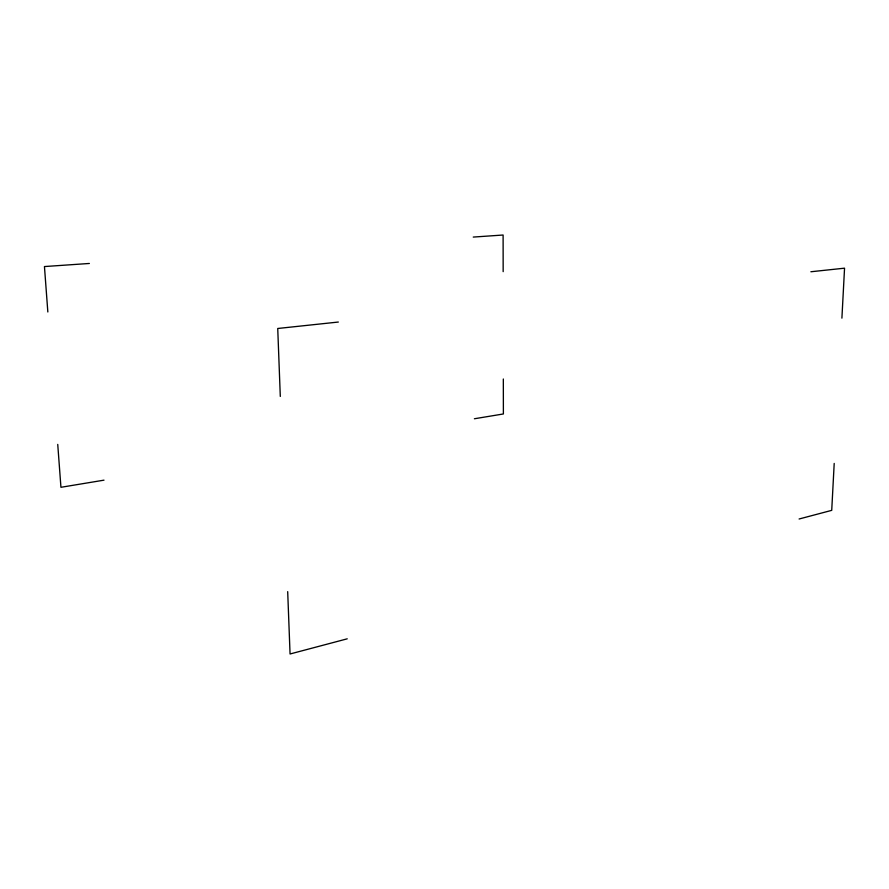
<?xml version="1.0" encoding="UTF-8"?>
<svg xmlns="http://www.w3.org/2000/svg" width="889" height="889" viewBox="0 0 889 889"><rect width="100%" height="100%" fill="white"/><g stroke="black" fill="none" stroke-linecap="round" stroke-linejoin="round"><path stroke-width="1.33" d="M834.204 463.425L831.726 510.353L799.1 518.998M841.905 318.151L844.55 268.178L810.879 271.756M347.232 638.824L290.058 653.982L287.692 591.641M104.002 480.16L60.941 487.294L57.741 444.4M474.382 418.763L503.385 413.963L503.33 378.992M338.342 322.04L277.735 328.486L280.302 396.438M89.367 263.466L44.45 266.556L47.839 311.983M473.248 237.074L503.107 235.018L503.163 271.645"/></g></svg>
